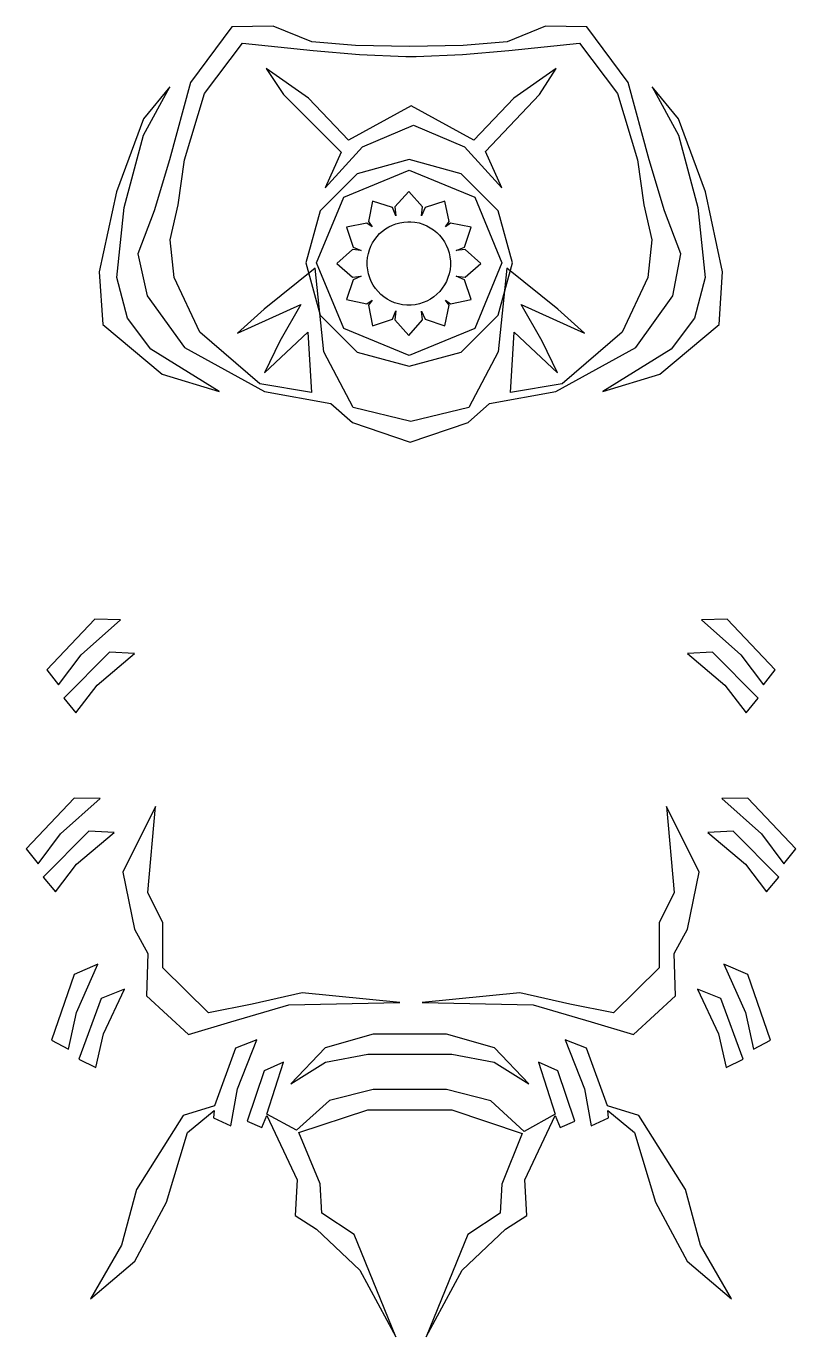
# Model space of a CAD drawing. Extents: x 0 to 50.3, y -85.7 to -0.3.
import ezdxf

# ---------------------------------------------------------------- set-up
doc = ezdxf.new("R2010")
doc.units = 0
doc.layers.get('0').update_dxf_attribs({"linetype": 'continuous'})

msp = doc.modelspace()

# ---------------------------------------------------------------- linework, layer by layer
at = {"color": 0}
for points in [[(15.589, -24.107), (19.926, -24.881), (21.331, -26.119), (25.103, -27.398), (28.876, -26.119), (30.281, -24.881), (34.618, -24.107), (39.83, -21.225), (42.24, -17.859), (42.771, -15.115), (41.702, -12.318), (40.711, -8.979), (39.329, -3.945), (36.632, -0.305), (33.937, -0.273), (31.427, -1.286), (28.565, -1.528), (25.051, -1.604), (21.538, -1.528), (18.675, -1.286), (16.166, -0.273), (13.471, -0.305), (10.774, -3.945), (9.393, -8.979), (8.401, -12.318), (7.333, -15.115), (7.936, -17.859), (10.373, -21.225)], [(9.445, -14.194), (9.949, -11.915), (10.374, -8.979), (11.676, -4.657), (14.149, -1.381), (18.779, -1.854), (21.797, -2.126), (24.809, -2.249), (25.155, -2.241), (25.502, -2.249), (28.514, -2.126), (31.531, -1.854), (36.162, -1.381), (38.634, -4.657), (39.937, -8.979), (40.361, -11.915), (40.866, -14.194), (40.606, -16.654), (38.943, -20.237), (35.032, -23.591), (31.645, -24.158), (31.883, -20.217), (34.722, -22.868), (33.725, -20.821), (32.341, -18.419), (36.478, -20.286), (34.734, -18.721), (31.412, -16.044), (30.85, -21.51), (28.931, -25.134), (25.155, -26.057), (21.38, -25.134), (19.461, -21.51), (18.899, -16.044), (15.577, -18.721), (13.834, -20.286), (17.97, -18.419), (16.586, -20.821), (15.589, -22.868), (18.428, -20.217), (18.666, -24.158), (15.279, -23.591), (11.368, -20.237), (9.705, -16.654)], [(34.63, -3.03), (31.868, -4.962), (29.26, -7.703), (25.167, -5.476), (21.075, -7.703), (18.467, -4.962), (15.705, -3.03), (16.834, -4.728), (20.597, -8.485), (19.561, -10.806), (21.995, -8.132), (25.321, -6.736), (28.646, -8.132), (31.081, -10.805), (30.019, -8.453), (33.543, -4.72)], [(6.657, -19.319), (5.964, -16.671), (6.425, -12.104), (7.691, -7.373), (9.415, -4.231), (7.702, -6.309), (5.932, -11.07), (4.813, -16.288), (5.052, -19.736), (8.922, -22.967), (12.643, -24.095), (8.176, -21.335)], [(43.655, -19.319), (42.134, -21.335), (37.667, -24.095), (41.389, -22.967), (45.259, -19.736), (45.498, -16.288), (44.379, -11.07), (42.609, -6.309), (40.896, -4.231), (42.62, -7.373), (43.886, -12.104), (44.347, -16.671)], [(25.037, -8.971), (21.637, -9.891), (19.219, -12.308), (18.3, -15.709), (19.219, -19.11), (21.637, -21.527), (25.037, -22.447), (28.438, -21.527), (30.855, -19.11), (31.775, -15.709), (30.855, -12.308), (28.438, -9.891)], [(25.037, -21.757), (20.761, -19.985), (18.99, -15.709), (20.761, -11.433), (25.037, -9.661), (29.314, -11.433), (31.085, -15.709), (29.314, -19.985)], [(25.01, -11.046), (24.107, -12.062), (24.174, -12.642), (23.943, -12.106), (22.651, -11.681), (22.38, -13.013), (22.622, -13.355), (22.28, -13.114), (20.947, -13.385), (21.373, -14.677), (21.913, -14.91), (21.328, -14.841), (20.312, -15.745), (21.328, -16.648), (21.904, -16.58), (21.372, -16.811), (20.946, -18.102), (22.278, -18.374), (22.621, -18.134), (22.379, -18.475), (22.651, -19.808), (23.942, -19.382), (24.176, -18.841), (24.107, -19.427), (25.01, -20.443), (25.914, -19.427), (25.846, -18.851), (26.076, -19.383), (27.368, -19.808), (27.639, -18.476), (27.398, -18.134), (27.741, -18.375), (29.072, -18.104), (28.648, -16.813), (28.108, -16.579), (28.692, -16.648), (29.709, -15.745), (28.692, -14.841), (28.114, -14.909), (28.649, -14.679), (29.074, -13.387), (27.741, -13.116), (27.399, -13.356), (27.641, -13.014), (27.369, -11.682), (26.077, -12.106), (25.845, -12.647), (25.914, -12.062)], [(2.156, -43.236), (3.625, -41.274), (6.202, -38.981), (4.518, -38.948), (1.382, -42.244)], [(48.154, -43.236), (48.929, -42.244), (45.793, -38.948), (44.109, -38.981), (46.686, -41.274)], [(2.5, -44.105), (3.285, -45.057), (4.663, -43.259), (7.113, -41.182), (5.469, -41.104)], [(47.026, -45.057), (47.811, -44.105), (44.842, -41.104), (43.197, -41.182), (45.648, -43.259)], [(4.859, -50.649), (3.176, -50.617), (0.039, -53.913), (0.813, -54.905), (2.282, -52.943)], [(10.641, -66.03), (13.396, -65.202), (17.189, -64.093), (24.433, -63.945), (18.05, -63.314), (14.787, -64.046), (11.948, -64.627), (8.954, -61.686), (8.965, -58.745), (7.977, -56.766), (8.489, -51.159), (6.34, -55.448), (7.099, -59.16), (7.972, -60.743), (7.888, -63.514)], [(41.822, -51.159), (42.333, -56.766), (41.345, -58.745), (41.357, -61.686), (38.363, -64.627), (35.523, -64.047), (32.261, -63.314), (25.878, -63.945), (33.122, -64.093), (36.914, -65.202), (39.67, -66.03), (42.424, -63.514), (42.339, -60.743), (43.213, -59.16), (43.971, -55.448)], [(49.497, -54.905), (50.272, -53.913), (47.135, -50.617), (45.452, -50.649), (48.029, -52.943)], [(1.157, -55.773), (1.943, -56.725), (3.32, -54.927), (5.771, -52.851), (4.126, -52.772)], [(49.154, -55.773), (46.185, -52.772), (44.54, -52.851), (46.991, -54.927), (48.369, -56.725)], [(4.726, -61.447), (3.179, -62.112), (1.683, -66.409), (2.797, -66.993), (3.325, -64.6)], [(45.585, -61.447), (46.986, -64.6), (47.514, -66.993), (48.629, -66.409), (47.132, -62.112)], [(3.469, -67.642), (4.576, -68.186), (5.09, -65.979), (6.465, -63.077), (4.935, -63.684)], [(43.846, -63.076), (45.221, -65.979), (45.734, -68.185), (46.843, -67.642), (45.377, -63.683)], [(15.101, -66.376), (13.709, -66.932), (12.334, -70.675), (10.281, -71.306), (7.231, -76.142), (6.25, -79.772), (4.236, -83.267), (7.132, -80.806), (9.192, -76.968), (10.566, -72.433), (12.301, -70.995), (12.259, -71.456), (13.396, -71.994), (13.828, -69.582)], [(17.304, -69.239), (19.569, -67.834), (22.336, -67.32), (25.078, -67.32), (27.82, -67.32), (30.586, -67.834), (32.852, -69.239), (30.61, -66.895), (27.476, -66.004), (22.68, -66.004), (19.546, -66.895)], [(37.977, -70.675), (36.602, -66.932), (35.21, -66.376), (36.483, -69.582), (36.914, -71.994), (38.052, -71.456), (38.01, -70.995), (39.745, -72.433), (41.118, -76.968), (43.179, -80.806), (46.075, -83.267), (44.061, -79.772), (43.081, -76.142), (40.03, -71.306)], [(33.475, -67.846), (34.568, -71.217), (32.536, -72.353), (30.359, -70.364), (27.476, -69.618), (22.679, -69.618), (19.845, -70.338), (17.684, -72.26), (15.743, -71.217), (16.836, -67.846), (15.569, -68.395), (14.466, -71.686), (15.415, -72.093), (15.736, -71.311), (17.715, -75.507), (17.596, -77.833), (18.978, -78.737), (21.819, -81.4), (24.165, -85.746), (21.442, -79.077), (19.338, -77.674), (19.217, -75.76), (17.83, -72.417), (22.336, -70.934), (25.078, -70.934), (27.82, -70.934), (32.416, -72.49), (31.087, -75.802), (30.973, -77.674), (28.869, -79.077), (26.146, -85.746), (28.491, -81.4), (31.333, -78.737), (32.715, -77.833), (32.596, -75.507), (34.575, -71.311), (34.897, -72.093), (35.845, -71.686), (34.742, -68.395)]]:
    msp.add_lwpolyline(points, close=True, dxfattribs=at)
msp.add_lwpolyline([(24.944, -13.023, -0.017553), (25.135, -13.026, -0.413958), (27.729, -15.868, -0.414037), (24.888, -18.464, -0.414039), (22.298, -15.618, -0.393632)], format="xyb", close=True, dxfattribs=at)

doc.saveas('drawing.dxf')
